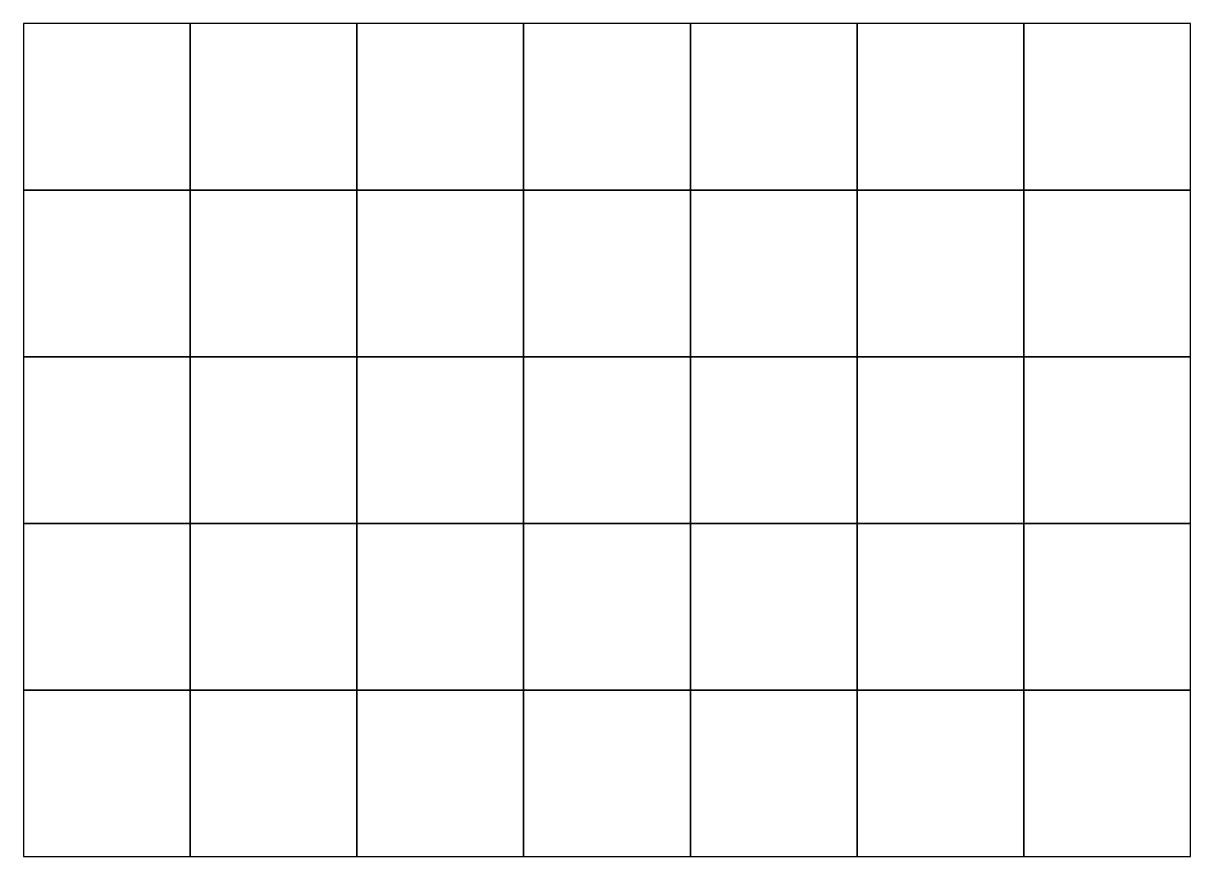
# Model space of a CAD drawing. Extents: x -20 to -6, y 0 to 10.
import ezdxf

# ---------------------------------------------------------------- set-up
doc = ezdxf.new("R2010")
doc.units = 0

# ---------------------------------------------------------------- blocks, each defined once
blk = doc.blocks.new('Cube_002')
at = {"layer": 'Meshes', "color": 254}
mesh = blk.add_polyface(dxfattribs=at)
corners = [(1, 1, -1), (1, -1, -1), (-1, -1, -1), (-1, 1, -1), (1, 0.999999, 1), (0.999999, -1.000001, 1), (-1, -1, 1), (-1, 1, 1)]
mesh.append_faces([[corners[k] for k in face] for face in [(0, 1, 2, 3), (4, 7, 6, 5), (0, 4, 5, 1), (1, 5, 6, 2), (2, 6, 7, 3), (4, 0, 3, 7)]], dxfattribs={"color": 254})
blk = doc.blocks.new('Cube_001')
at = {"layer": 'Meshes', "color": 254}
mesh = blk.add_polyface(dxfattribs=at)
corners = [(1, 1, -1), (1, -1, -1), (-1, -1, -1), (-1, 1, -1), (1, 0.999999, 1), (0.999999, -1.000001, 1), (-1, -1, 1), (-1, 1, 1)]
mesh.append_faces([[corners[k] for k in face] for face in [(0, 1, 2, 3), (4, 7, 6, 5), (0, 4, 5, 1), (1, 5, 6, 2), (2, 6, 7, 3), (4, 0, 3, 7)]], dxfattribs={"color": 254})
blk = doc.blocks.new('Plane_030')
at = {"layer": 'Meshes'}
mesh = blk.add_polyface(dxfattribs=at)
corners = [(1, 1), (1, -1), (-1, -1), (-1, 1)]
mesh.append_faces([[corners[k] for k in face] for face in [(0, 3, 2, 1)]], dxfattribs={"color": 254})
blk = doc.blocks.new('Plane_029')
at = {"layer": 'Meshes'}
mesh = blk.add_polyface(dxfattribs=at)
corners = [(1, 1), (1, -1), (-1, -1), (-1, 1)]
mesh.append_faces([[corners[k] for k in face] for face in [(0, 3, 2, 1)]], dxfattribs={"color": 254})
blk = doc.blocks.new('Plane_028')
at = {"layer": 'Meshes'}
mesh = blk.add_polyface(dxfattribs=at)
corners = [(1, 1), (1, -1), (-1, -1), (-1, 1)]
mesh.append_faces([[corners[k] for k in face] for face in [(0, 3, 2, 1)]], dxfattribs={"color": 254})
blk = doc.blocks.new('Plane_027')
at = {"layer": 'Meshes'}
mesh = blk.add_polyface(dxfattribs=at)
corners = [(1, 1), (1, -1), (-1, -1), (-1, 1)]
mesh.append_faces([[corners[k] for k in face] for face in [(0, 3, 2, 1)]], dxfattribs={"color": 254})
blk = doc.blocks.new('Plane_026')
at = {"layer": 'Meshes'}
mesh = blk.add_polyface(dxfattribs=at)
corners = [(1, 1), (1, -1), (-1, -1), (-1, 1)]
mesh.append_faces([[corners[k] for k in face] for face in [(0, 3, 2, 1)]], dxfattribs={"color": 254})
blk = doc.blocks.new('Plane_025')
at = {"layer": 'Meshes'}
mesh = blk.add_polyface(dxfattribs=at)
corners = [(1, 1), (1, -1), (-1, -1), (-1, 1)]
mesh.append_faces([[corners[k] for k in face] for face in [(0, 3, 2, 1)]], dxfattribs={"color": 254})
blk = doc.blocks.new('Plane_024')
at = {"layer": 'Meshes'}
mesh = blk.add_polyface(dxfattribs=at)
corners = [(1, 1), (1, -1), (-1, -1), (-1, 1)]
mesh.append_faces([[corners[k] for k in face] for face in [(0, 3, 2, 1)]], dxfattribs={"color": 254})
blk = doc.blocks.new('Plane_023')
at = {"layer": 'Meshes'}
mesh = blk.add_polyface(dxfattribs=at)
corners = [(1, 1), (1, -1), (-1, -1), (-1, 1)]
mesh.append_faces([[corners[k] for k in face] for face in [(0, 3, 2, 1)]], dxfattribs={"color": 254})
blk = doc.blocks.new('Plane_022')
at = {"layer": 'Meshes'}
mesh = blk.add_polyface(dxfattribs=at)
corners = [(1, 1), (1, -1), (-1, -1), (-1, 1)]
mesh.append_faces([[corners[k] for k in face] for face in [(0, 3, 2, 1)]], dxfattribs={"color": 254})
blk = doc.blocks.new('Plane_021')
at = {"layer": 'Meshes'}
mesh = blk.add_polyface(dxfattribs=at)
corners = [(1, 1), (1, -1), (-1, -1), (-1, 1)]
mesh.append_faces([[corners[k] for k in face] for face in [(0, 3, 2, 1)]], dxfattribs={"color": 254})
blk = doc.blocks.new('Plane_020')
at = {"layer": 'Meshes'}
mesh = blk.add_polyface(dxfattribs=at)
corners = [(1, 1), (1, -1), (-1, -1), (-1, 1)]
mesh.append_faces([[corners[k] for k in face] for face in [(0, 3, 2, 1)]], dxfattribs={"color": 254})
blk = doc.blocks.new('Plane_019')
at = {"layer": 'Meshes'}
mesh = blk.add_polyface(dxfattribs=at)
corners = [(1, 1), (1, -1), (-1, -1), (-1, 1)]
mesh.append_faces([[corners[k] for k in face] for face in [(0, 3, 2, 1)]], dxfattribs={"color": 254})
blk = doc.blocks.new('Plane_018')
at = {"layer": 'Meshes'}
mesh = blk.add_polyface(dxfattribs=at)
corners = [(1, 1), (1, -1), (-1, -1), (-1, 1)]
mesh.append_faces([[corners[k] for k in face] for face in [(0, 3, 2, 1)]], dxfattribs={"color": 254})
blk = doc.blocks.new('Plane_017')
at = {"layer": 'Meshes'}
mesh = blk.add_polyface(dxfattribs=at)
corners = [(1, 1), (1, -1), (-1, -1), (-1, 1)]
mesh.append_faces([[corners[k] for k in face] for face in [(0, 3, 2, 1)]], dxfattribs={"color": 254})
blk = doc.blocks.new('Plane_016')
at = {"layer": 'Meshes'}
mesh = blk.add_polyface(dxfattribs=at)
corners = [(1, 1), (1, -1), (-1, -1), (-1, 1)]
mesh.append_faces([[corners[k] for k in face] for face in [(0, 3, 2, 1)]], dxfattribs={"color": 254})
blk = doc.blocks.new('Plane_015')
at = {"layer": 'Meshes'}
mesh = blk.add_polyface(dxfattribs=at)
corners = [(1, 1), (1, -1), (-1, -1), (-1, 1)]
mesh.append_faces([[corners[k] for k in face] for face in [(0, 3, 2, 1)]], dxfattribs={"color": 254})
blk = doc.blocks.new('Plane_014')
at = {"layer": 'Meshes'}
mesh = blk.add_polyface(dxfattribs=at)
corners = [(1, 1), (1, -1), (-1, -1), (-1, 1)]
mesh.append_faces([[corners[k] for k in face] for face in [(0, 3, 2, 1)]], dxfattribs={"color": 254})
blk = doc.blocks.new('Plane_013')
at = {"layer": 'Meshes'}
mesh = blk.add_polyface(dxfattribs=at)
corners = [(1, 1), (1, -1), (-1, -1), (-1, 1)]
mesh.append_faces([[corners[k] for k in face] for face in [(0, 3, 2, 1)]], dxfattribs={"color": 254})
blk = doc.blocks.new('Plane_012')
at = {"layer": 'Meshes'}
mesh = blk.add_polyface(dxfattribs=at)
corners = [(1, 1), (1, -1), (-1, -1), (-1, 1)]
mesh.append_faces([[corners[k] for k in face] for face in [(0, 3, 2, 1)]], dxfattribs={"color": 254})
blk = doc.blocks.new('Plane_011')
at = {"layer": 'Meshes'}
mesh = blk.add_polyface(dxfattribs=at)
corners = [(1, 1), (1, -1), (-1, -1), (-1, 1)]
mesh.append_faces([[corners[k] for k in face] for face in [(0, 3, 2, 1)]], dxfattribs={"color": 254})
blk = doc.blocks.new('Plane_010')
at = {"layer": 'Meshes'}
mesh = blk.add_polyface(dxfattribs=at)
corners = [(1, 1), (1, -1), (-1, -1), (-1, 1)]
mesh.append_faces([[corners[k] for k in face] for face in [(0, 3, 2, 1)]], dxfattribs={"color": 254})
blk = doc.blocks.new('Plane_009')
at = {"layer": 'Meshes'}
mesh = blk.add_polyface(dxfattribs=at)
corners = [(1, 1), (1, -1), (-1, -1), (-1, 1)]
mesh.append_faces([[corners[k] for k in face] for face in [(0, 3, 2, 1)]], dxfattribs={"color": 254})
blk = doc.blocks.new('Plane_008')
at = {"layer": 'Meshes'}
mesh = blk.add_polyface(dxfattribs=at)
corners = [(1, 1), (1, -1), (-1, -1), (-1, 1)]
mesh.append_faces([[corners[k] for k in face] for face in [(0, 3, 2, 1)]], dxfattribs={"color": 254})
blk = doc.blocks.new('Plane_007')
at = {"layer": 'Meshes'}
mesh = blk.add_polyface(dxfattribs=at)
corners = [(1, 1), (1, -1), (-1, -1), (-1, 1)]
mesh.append_faces([[corners[k] for k in face] for face in [(0, 3, 2, 1)]], dxfattribs={"color": 254})
blk = doc.blocks.new('Plane_006')
at = {"layer": 'Meshes'}
mesh = blk.add_polyface(dxfattribs=at)
corners = [(1, 1), (1, -1), (-1, -1), (-1, 1)]
mesh.append_faces([[corners[k] for k in face] for face in [(0, 3, 2, 1)]], dxfattribs={"color": 254})
blk = doc.blocks.new('Plane_005')
at = {"layer": 'Meshes'}
mesh = blk.add_polyface(dxfattribs=at)
corners = [(1, 1), (1, -1), (-1, -1), (-1, 1)]
mesh.append_faces([[corners[k] for k in face] for face in [(0, 3, 2, 1)]], dxfattribs={"color": 254})
blk = doc.blocks.new('Plane_004')
at = {"layer": 'Meshes'}
mesh = blk.add_polyface(dxfattribs=at)
corners = [(1, 1), (1, -1), (-1, -1), (-1, 1)]
mesh.append_faces([[corners[k] for k in face] for face in [(0, 3, 2, 1)]], dxfattribs={"color": 254})
blk = doc.blocks.new('Plane_003')
at = {"layer": 'Meshes'}
mesh = blk.add_polyface(dxfattribs=at)
corners = [(1, 1), (1, -1), (-1, -1), (-1, 1)]
mesh.append_faces([[corners[k] for k in face] for face in [(0, 3, 2, 1)]], dxfattribs={"color": 254})
blk = doc.blocks.new('Plane_002')
at = {"layer": 'Meshes'}
mesh = blk.add_polyface(dxfattribs=at)
corners = [(1, 1), (1, -1), (-1, -1), (-1, 1)]
mesh.append_faces([[corners[k] for k in face] for face in [(0, 3, 2, 1)]], dxfattribs={"color": 254})
blk = doc.blocks.new('Plane_001')
at = {"layer": 'Meshes'}
mesh = blk.add_polyface(dxfattribs=at)
corners = [(1, 1), (1, -1), (-1, -1), (-1, 1)]
mesh.append_faces([[corners[k] for k in face] for face in [(0, 3, 2, 1)]], dxfattribs={"color": 254})
blk = doc.blocks.new('Plane')
at = {"layer": 'Meshes'}
mesh = blk.add_polyface(dxfattribs=at)
corners = [(1, 1), (1, -1), (-1, -1), (-1, 1)]
mesh.append_faces([[corners[k] for k in face] for face in [(0, 3, 2, 1)]], dxfattribs={"color": 254})
blk = doc.blocks.new('Cube')
at = {"layer": 'Meshes', "color": 254}
mesh = blk.add_polyface(dxfattribs=at)
corners = [(1, 1, -1), (1, -1, -1), (-1, -1, -1), (-1, 1, -1), (1, 0.999999, 1), (0.999999, -1.000001, 1), (-1, -1, 1), (-1, 1, 1)]
mesh.append_faces([[corners[k] for k in face] for face in [(0, 1, 2, 3), (4, 7, 6, 5), (0, 4, 5, 1), (1, 5, 6, 2), (2, 6, 7, 3), (4, 0, 3, 7)]], dxfattribs={"color": 254})

msp = doc.modelspace()

# ---------------------------------------------------------------- block references
at = {"layer": '1'}
for name, p in [('Plane', (-19, 9)), ('Plane_001', (-17, 9)), ('Plane_002', (-15, 9)), ('Plane_003', (-13, 9)), ('Plane_004', (-11, 9)), ('Plane_005', (-9, 9)), ('Plane_007', (-7, 9)), ('Plane_019', (-19, 7)), ('Plane_019', (-17, 7)), ('Plane_020', (-15, 7)), ('Cube_002', (-13, 7, 1)), ('Plane_025', (-11, 7)), ('Plane_026', (-9, 7)), ('Plane_006', (-7, 7)), ('Plane_018', (-19, 5)), ('Plane_022', (-17, 5)), ('Plane_021', (-15, 5)), ('Cube', (-13, 5, 1)), ('Plane_027', (-11, 5)), ('Plane_028', (-9, 5)), ('Plane_008', (-7, 5)), ('Plane_016', (-19, 3)), ('Plane_023', (-17, 3)), ('Plane_024', (-15, 3)), ('Cube_001', (-13, 3, 1)), ('Plane_029', (-11, 3)), ('Plane_030', (-9, 3)), ('Plane_009', (-7, 3)), ('Plane_017', (-19, 1)), ('Plane_015', (-17, 1)), ('Plane_014', (-15, 1)), ('Plane_013', (-13, 1)), ('Plane_012', (-11, 1)), ('Plane_010', (-9, 1)), ('Plane_011', (-7, 1))]:
    msp.add_blockref(name, p, dxfattribs=at)

doc.saveas('drawing.dxf')
